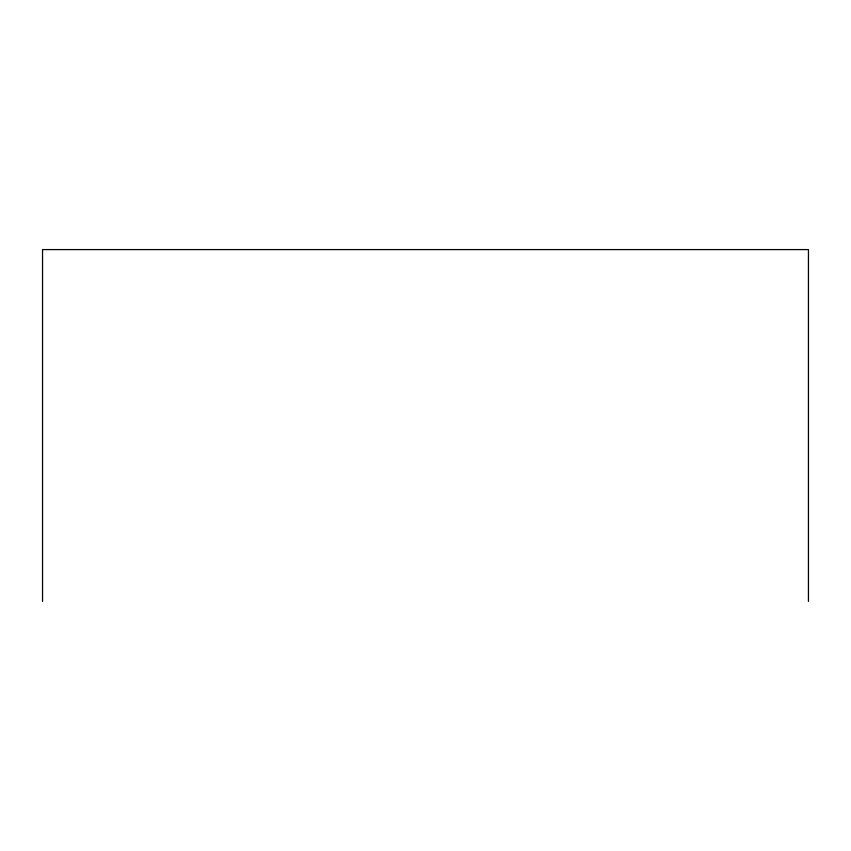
<?xml version="1.0" encoding="UTF-8"?>
<svg xmlns="http://www.w3.org/2000/svg" width="851" height="851" viewBox="0 0 851 851"><rect width="100%" height="100%" fill="white"/><g stroke="black" fill="none" stroke-linecap="round" stroke-linejoin="round"><path stroke-width="1.28" d="M808.45 601.412L808.45 249.588L42.55 249.588L42.55 601.412"/></g></svg>
